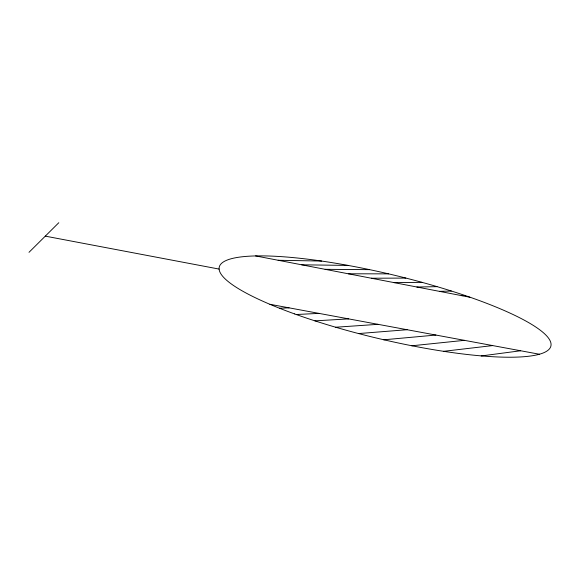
<?xml version="1.0" encoding="UTF-8"?>
<svg xmlns="http://www.w3.org/2000/svg" width="580" height="580" viewBox="0 0 580 580"><rect width="100%" height="100%" fill="white"/><g stroke="black" fill="none" stroke-linecap="round" stroke-linejoin="round"><path stroke-width="0.87" d="M29 252.329L58.805 222.713M481.183 355.961L520.644 350.762M443.388 351.342L492.666 345.579M411.771 345.789L464.421 340.344M383.757 339.8L435.899 335.051M358.52 333.572L407.102 329.715M335.646 327.236L378.022 324.329M314.925 320.863L348.66 318.884M296.242 314.512L319.007 313.388M279.517 308.226L289.058 307.842M461.716 295.655L464.993 295.553M439.386 291.349L451.312 291.051M416.882 287.013L436.965 286.658M394.204 282.641L421.849 282.344M371.352 278.233L405.783 278.088M348.326 273.789L388.498 273.861M325.126 269.316L369.54 269.656M301.745 264.806L348.007 265.415M278.175 260.268L321.625 261.058M269.903 304.29L539.581 354.271M45.298 236.14L219.131 269.084M255.584 255.911L469.836 297.221M294.538 313.903A170.447 32.632 13.4 0 0 550.797 346.398A170.447 32.632 13.4 0 0 309.872 259.456A170.447 32.632 13.4 0 0 294.538 313.903"/></g></svg>
